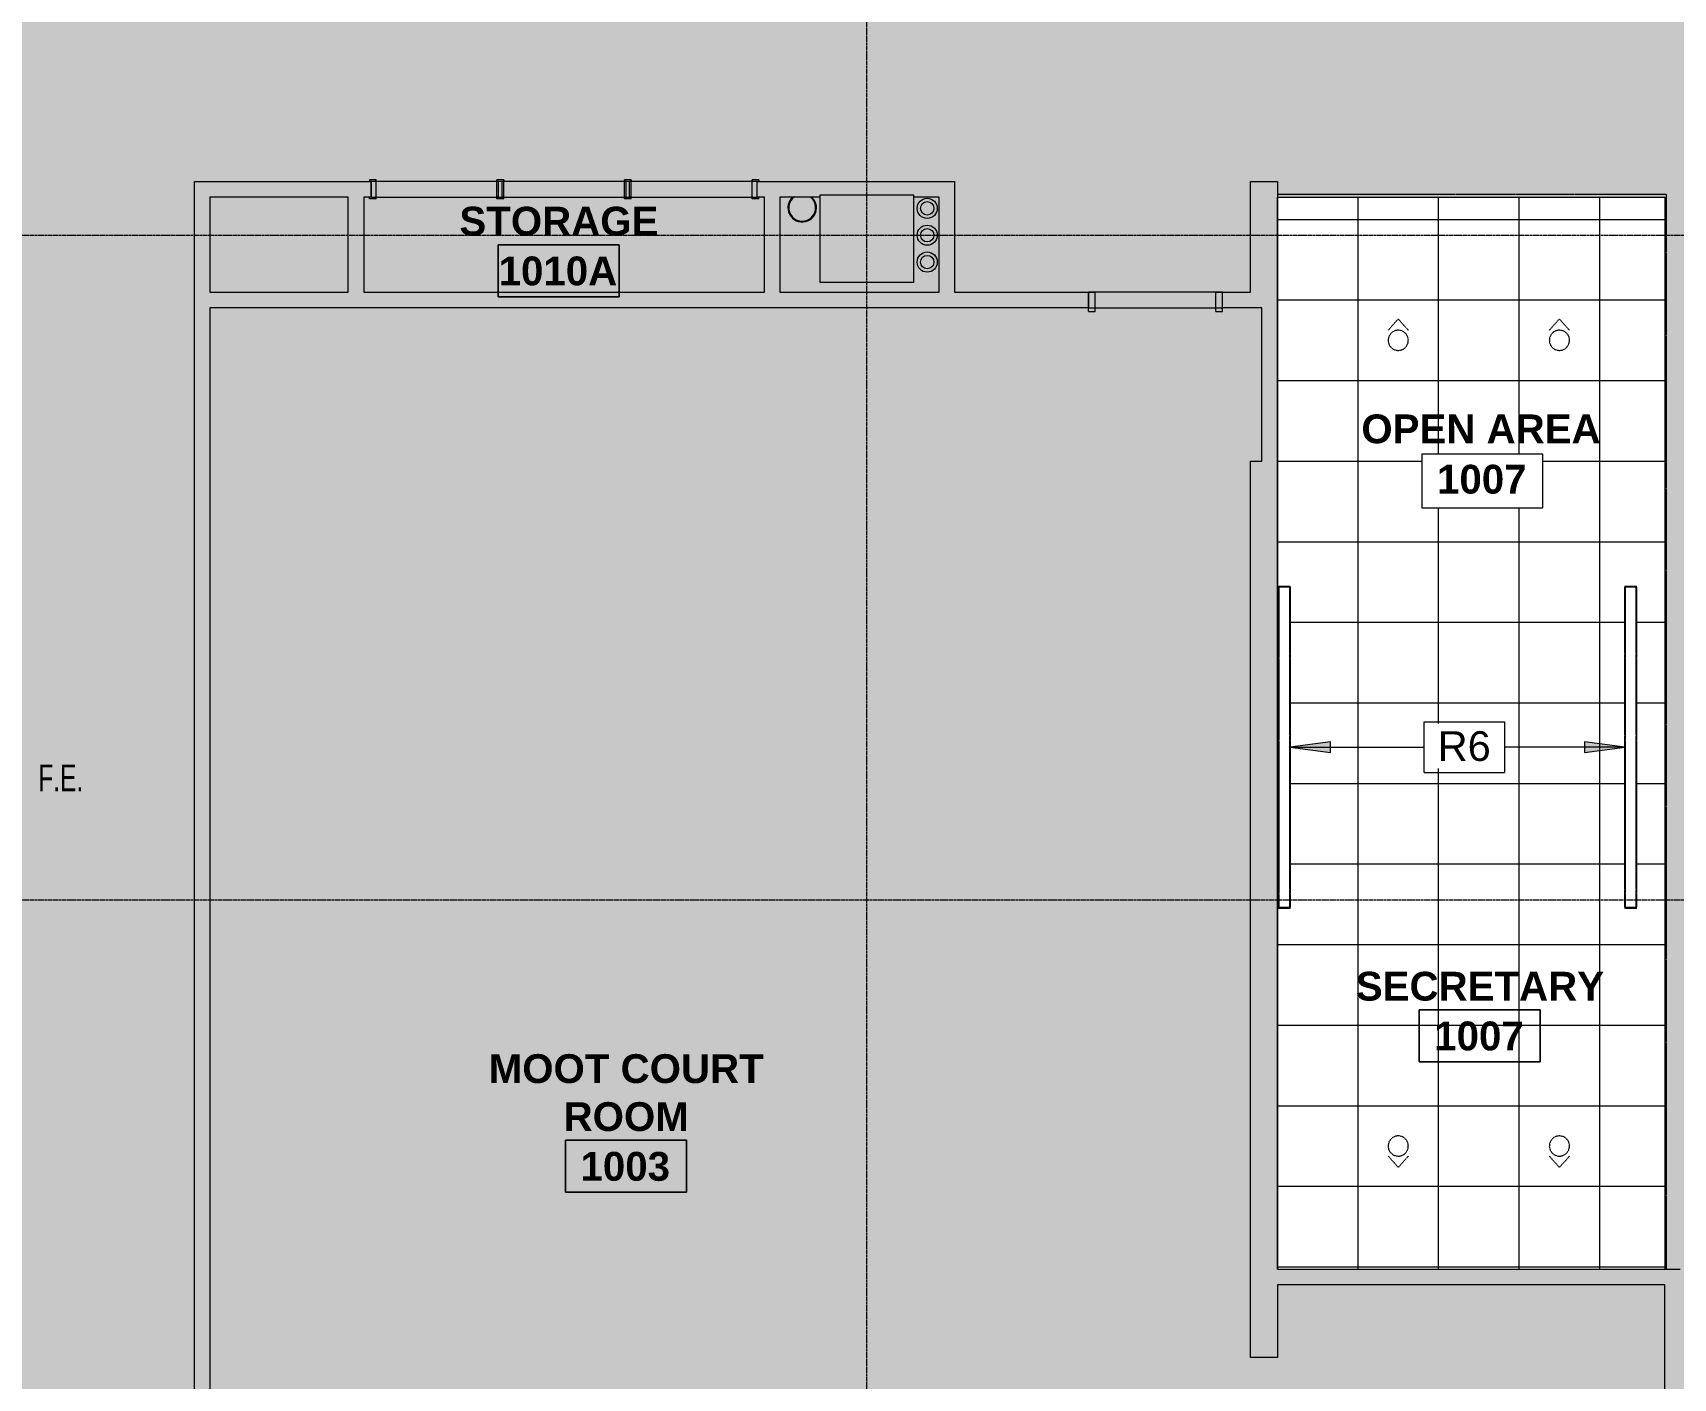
# Model space of a CAD drawing. Header units: inches. Extents: x -203 to 2853, y -968 to 768.
# Drawn here: x 1006.3 to 1495, y -355.8 to 44.9 of the extents above; entities that cross this region are included whole.
import ezdxf

# ---------------------------------------------------------------- set-up
doc = ezdxf.new("R2010")
doc.units = ezdxf.units.IN
doc.header["$MEASUREMENT"] = 0
doc.linetypes.add('Demolished', pattern=[0.1875, 0.125, -0.0625])
doc.linetypes.add('Grid Line 1_2_', pattern=[0.875, 0.5, -0.125, 0.125, -0.125])
for name, color, linetype, lineweight in [('A-ANNO-KEYN', 231, 'Continuous', 9), ('A-AREA-IDEN', 2, 'Continuous', 9), ('A-CLNG', 13, 'Continuous', 13), ('A-CLNG-PATT', 13, 'Continuous', 13), ('A-DETL-GENF', 92, 'Continuous', 9), ('A-DETL-THIN', 151, 'Continuous', 9), ('A-DOOR', 31, 'Continuous', 13), ('A-DOOR-FRAM', 31, 'Continuous', 20), ('A-Flor-Eqpm', 7, 'Continuous', 9), ('A-Flor-Pfix-Exst', 7, 'Continuous', 9), ('A-WALL', 113, 'Continuous', 13), ('A-WALL-PATT', 111, 'Continuous', 13), ('E-LITE-EQPM', 33, 'Continuous', 13), ('G-ANNO-TEXT', 231, 'Continuous', 9), ('Jenner and Block 11fl_BB_dwg', 8, 'Continuous', 9), ('S-GRID', 1, 'Continuous', 9)]:
    doc.layers.add(name, color=color, linetype=linetype, lineweight=lineweight)
doc.styles.add('Arial', font='arial.ttf', dxfattribs={"height": 8.851796})
doc.styles.add('Arial Narrow', font='ARIALN.TTF', dxfattribs={"width": 0.8, "height": 8})
doc.styles.add('Swis721 Lt BT_B', font='', dxfattribs={"height": 8.583975})
doc.styles.get('Swis721 Lt BT_B').set_extended_font_data('Swis721 Lt BT', bold=True)

# ---------------------------------------------------------------- blocks, each defined once
blk = doc.blocks.new('Double Flush - Int-F-WDMF-36_ x 84_-5495125-LEVEL 10 - DEMO RCP')
at = {"layer": 'A-DOOR-FRAM', "color": 8}
for p, q in [((-20, 2.8125), (-20, 2.3125)), ((-20, 2.8125), (-18, 2.8125)), ((-20, 2.3125), (-19.5, 2.3125)), ((-19.5, 2.3125), (-19.5, -2.3125)), ((-18, 2.8125), (-18, -2.8125)), ((18.000004, 2.8125), (18.000004, -2.8125)), ((18.000004, 2.8125), (20.000004, 2.8125)), ((19.500004, 2.3125), (19.500004, -2.3125)), ((19.500004, 2.3125), (20.000004, 2.3125)), ((20.000004, 2.8125), (20.000004, 2.3125)), ((-20, -2.8125), (-20, -2.3125)), ((-20, -2.3125), (-19.5, -2.3125)), ((-20, -2.8125), (-18, -2.8125)), ((18.000004, -2.8125), (20.000004, -2.8125)), ((19.500004, -2.3125), (20.000004, -2.3125)), ((20.000004, -2.8125), (20.000004, -2.3125))]:
    blk.add_line(p, q, dxfattribs=at)
blk = doc.blocks.new('Single Flush - OTJ_SOLIDFLUSH_ALUM-5493998-LEVEL 10 - DEMO RCP')
at = {"layer": 'A-DOOR-FRAM', "color": 8}
for p, q in [((-20, -3.4375), (-20, 2.3125)), ((-20, 2.3125), (-18, 2.3125)), ((-18, -3.4375), (-18, 2.3125)), ((18.000004, -3.4375), (18.000004, 2.3125)), ((18.000004, 2.3125), (20.000004, 2.3125)), ((20.000004, -3.4375), (20.000004, 2.3125)), ((-20, -3.4375), (-18, -3.4375)), ((18.000004, -3.4375), (20.000004, -3.4375))]:
    blk.add_line(p, q, dxfattribs=at)
blk = doc.blocks.new('L-Recessed Circular - Wall Washer - 6_-5346382-LEVEL 10 - DEMO RCP')
at = {"layer": 'E-LITE-EQPM', "color": 7, "linetype": 'Demolished', "lineweight": 9}
for p in [(-3, -3), (3, -3)]:
    blk.add_line(p, (0, -6.38), dxfattribs=at)
for start, end in [(360, 180), (180, 360)]:
    blk.add_arc((0, 0), 3, start, end, dxfattribs=at)
blk = doc.blocks.new('a-light Accolade D3- Surface Mount - 8_-5343503-LEVEL 10 - DEMO RCP')
at = {"layer": 'E-LITE-EQPM', "color": 7, "linetype": 'Demolished', "lineweight": 9}
for p, q in [((-48.01, 1.68), (-47.63, 1.68)), ((-48.01, 1.68), (-48.01, -1.82)), ((47.63, 1.68), (-47.63, 1.68)), ((-47.63, 1.68), (-47.63, 1.57)), ((-47.63, -1.82), (-47.63, 1.68)), ((-47.63, 1.57), (47.63, 1.57)), ((47.63, 1.57), (47.63, 1.68)), ((47.63, 1.68), (48.01, 1.68)), ((47.63, 1.68), (47.63, -1.82)), ((48.01, -1.82), (48.01, 1.68)), ((-47.63, -1.82), (-48.01, -1.82)), ((47.63, -1.71), (-47.63, -1.71)), ((-47.63, -1.71), (-47.63, -1.82)), ((-47.63, -1.82), (47.63, -1.82)), ((47.63, -1.82), (47.63, -1.71)), ((48.01, -1.82), (47.63, -1.82))]:
    blk.add_line(p, q, dxfattribs=at)
blk = doc.blocks.new('Jenner and Block 11fl_BB_dwg-4752473-LEVEL 10 - DEMO RCP')
at = {"layer": 'A-Flor-Pfix-Exst'}
for centre, radius in [((1272.73, -7.34), 3), ((1272.73, -7.34), 2), ((1272.73, -15.34), 3), ((1272.73, -15.34), 2), ((1272.73, -23.34), 3), ((1272.73, -23.34), 2)]:
    blk.add_circle(centre, radius, dxfattribs=at)
for radius, start, end in [(4.25, 130.3272, 360), (4, 125.7698, 360), (4, 0, 54.463), (4.25, 0, 49.6728)]:
    blk.add_arc((1235.48, -7.16), radius, start, end, dxfattribs=at)
at = {"layer": 'A-Flor-Eqpm', "insert": (1007.88, -173.01), "char_height": 8, "width": 15.9138, "attachment_point": 1, "line_spacing_factor": 0.968573, "style": 'Arial Narrow'}
blk.add_mtext('F.E.', dxfattribs=at)
blk = doc.blocks.new('Room Tag - Room Name and Number-3379422-LEVEL 10 - DEMO RCP')
at = {"layer": 'A-AREA-IDEN'}
for p, q in [((-0.1881, -0.1636), (-0.1881, -0.0018)), ((-0.1881, -0.0018), (0.1869, -0.0018)), ((0.1869, -0.0018), (-0.1881, -0.0018)), ((-0.1881, -0.0018), (-0.1881, -0.1636)), ((0.1869, -0.0018), (0.1869, -0.1636)), ((0.1869, -0.1636), (0.1869, -0.0018)), ((0.1869, -0.1636), (-0.1881, -0.1636)), ((-0.1881, -0.1636), (0.1869, -0.1636))]:
    blk.add_line(p, q, dxfattribs=at)
blk = doc.blocks.new('Keynote Tag - Keynote Number - Boxed-135510-LEVEL 10 - DEMO RCP')
at = {"layer": 'A-ANNO-KEYN'}
for p, q in [((-0.125, -0.0792), (-0.125, 0.0781)), ((-0.125, 0.0781), (0.125, 0.0781)), ((0.125, 0.0781), (0.125, -0.0792)), ((-0.125, -0.0792), (0.125, -0.0792))]:
    blk.add_line(p, q, dxfattribs=at)

msp = doc.modelspace()

# ---------------------------------------------------------------- hatches: boundary and pattern name
at = {"layer": 'A-ANNO-KEYN'}
for points in [[(1380.87, -167.86), (1392.87, -169.44), (1392.87, -166.28)], [(1480.56, -167.86), (1468.56, -166.28), (1468.56, -169.44)]]:
    msp.add_hatch(color=256, dxfattribs=at).paths.add_polyline_path(points, flags=0)
at = {"layer": 'A-CLNG-PATT', "linetype": 'Demolished'}
h = msp.add_hatch(dxfattribs=at)
h.set_pattern_fill('FP_4', color=135, style=0, pattern_type=2)
h.set_pattern_definition([(90, (1425.046, -82.654), (24, -1e-15), []), (0, (1425.046, -82.654), (0, -24), [])])
h.paths.add_polyline_path([(1410.45, -323.34), (1492.42, -323.34), (1492.42, -3.97), (1377.05, -3.97), (1377.05, -323.34), (1378.75, -323.34)], flags=0)
h.paths.add_polyline_path([(1461.05, -289.65), (1460.27, -289.55), (1459.55, -289.25), (1458.92, -288.78), (1458.43, -288.11), (1458.15, -287.43), (1458.05, -286.65), (1458.15, -285.88), (1458.45, -285.15), (1458.92, -284.53), (1459.55, -284.06), (1460.27, -283.76), (1461.05, -283.65), (1461.82, -283.76), (1462.55, -284.06), (1463.17, -284.53), (1463.64, -285.15), (1463.94, -285.88), (1464.05, -286.65), (1463.94, -287.43), (1463.64, -288.15), (1463.17, -288.78), (1462.55, -289.25), (1461.82, -289.55)], flags=0)
h.paths.add_polyline_path([(1413.05, -289.65), (1412.27, -289.55), (1411.55, -289.25), (1410.92, -288.78), (1410.45, -288.15), (1410.15, -287.43), (1410.05, -286.65), (1410.15, -285.88), (1410.45, -285.15), (1410.92, -284.53), (1411.55, -284.06), (1412.27, -283.76), (1413.05, -283.65), (1413.82, -283.76), (1414.55, -284.06), (1415.17, -284.53), (1415.64, -285.15), (1415.94, -285.88), (1416.05, -286.65), (1415.94, -287.43), (1415.64, -288.15), (1415.17, -288.78), (1414.55, -289.25), (1413.82, -289.55)], flags=0)
h.paths.add_polyline_path([(1484.06, -215.86), (1480.56, -215.86), (1480.56, -119.85), (1484.06, -119.85), (1484.06, -215.49)], flags=0)
h.paths.add_polyline_path([(1377.48, -215.86), (1377.37, -215.86), (1377.37, -119.85), (1380.87, -119.85), (1380.87, -215.86), (1380.75, -215.86)], flags=0)
h.paths.add_polyline_path([(1420.07, -96.57), (1420.08, -80.57), (1456.07, -80.57), (1456.07, -96.57), (1423.15, -96.57)], flags=0)
h.paths.add_polyline_path([(1413.05, -49.65), (1412.27, -49.55), (1411.55, -49.25), (1410.92, -48.78), (1410.45, -48.15), (1410.15, -47.43), (1410.05, -46.65), (1410.15, -45.88), (1410.45, -45.15), (1410.92, -44.53), (1411.55, -44.06), (1412.27, -43.76), (1413.05, -43.65), (1413.82, -43.76), (1414.55, -44.06), (1415.17, -44.53), (1415.64, -45.15), (1415.94, -45.88), (1416.05, -46.65), (1415.94, -47.43), (1415.64, -48.15), (1415.17, -48.78), (1414.55, -49.25), (1413.82, -49.55)], flags=0)
at = {"layer": 'A-DETL-GENF'}
h = msp.add_hatch(color=9, dxfattribs=at)
h.paths.add_polyline_path([(660.98, -433.44), (660.98, -433.94), (656.69, -433.94), (656.69, -433.44)], flags=0)
h.paths.add_polyline_path([(131.76, -847.99), (290.55, -780.58), (225.58, -627.57), (209.01, -634.6), (202.64, -619.58), (206.9, -617.78), (211.46, -628.54), (296.14, -592.58), (297.95, -596.84), (229.84, -625.76), (294.8, -778.77), (401.29, -733.56), (336.32, -580.55), (334.77, -581.21), (332.96, -576.95), (428.69, -536.31), (430.5, -540.56), (340.58, -578.74), (405.55, -731.76), (515.31, -685.15), (511.69, -685.15), (511.69, -619.4), (491.89, -619.4), (491.89, -612.4), (492.01, -612.4), (492.01, -532.94), (471.73, -532.94), (471.73, -523.06), (467.32, -524.93), (465.51, -520.68), (471.73, -518.03), (471.73, -508.94), (495.73, -508.94), (495.73, -510.53), (499.51, -510.53), (499.51, -516.53), (499.01, -516.53), (499.01, -612.4), (658.19, -612.4), (718.26, -586.9), (718.26, -516.53), (539.51, -516.53), (539.51, -510.53), (555.67, -510.53), (555.67, -394.75), (560.67, -394.75), (560.67, -437.31), (560.17, -437.31), (560.17, -441.94), (560.67, -441.94), (560.67, -498.09), (619.48, -498.09), (619.48, -477.94), (626.48, -477.94), (626.48, -500.46), (758.11, -500.46), (758.11, -433.94), (754.23, -433.94), (754.23, -433.44), (758.11, -433.44), (758.11, -376.94), (697.48, -376.94), (697.48, -433.44), (721.73, -433.44), (721.73, -433.94), (693.48, -433.94), (693.48, -433.44), (696.98, -433.43), (696.98, -376.94), (661.48, -376.94), (661.48, -433.44), (660.98, -433.44), (660.98, -376.94), (625.46, -376.94), (625.46, -433.44), (624.19, -433.44), (624.19, -433.94), (625.46, -433.94), (625.46, -441.94), (600.17, -441.94), (600.17, -437.31), (620.83, -437.31), (620.83, -304.37), (601.17, -304.37), (601.17, -299.75), (634.61, -299.75), (634.61, -356.95), (665.48, -356.95), (665.48, -344.95), (665.98, -344.95), (665.98, -356.95), (696.98, -356.95), (696.98, -299.95), (699.23, -299.95), (699.23, -300.45), (697.48, -300.45), (697.48, -356.95), (733.48, -356.95), (733.48, -300.45), (731.73, -300.45), (731.73, -299.95), (757.71, -299.95), (757.71, -300.45), (733.98, -300.45), (733.98, -356.95), (794.21, -356.95), (794.21, -300.45), (790.21, -300.45), (790.21, -299.95), (794.21, -299.95), (794.21, -230.99), (634.98, -230.99), (634.98, -254.99), (560.67, -254.98), (560.67, -299.75), (561.17, -299.75), (561.17, -304.37), (560.67, -304.37), (560.67, -346.75), (555.67, -346.75), (555.67, -249.98), (575.84, -249.98), (575.84, -200.84), (587.09, -200.84), (587.09, -243.74), (630.36, -243.74), (630.36, -224.99), (674.86, -224.99), (674.86, -160.84), (555.74, -160.84), (555.74, 0.66), (596.73, 0.66), (596.73, -16.34), (638.73, -16.34), (638.73, 0.66), (700.73, 0.66), (700.73, -16.34), (742.73, -16.34), (742.73, 0.66), (804.73, 0.66), (804.73, -16.34), (846.73, -16.34), (846.73, 0.66), (908.73, 0.66), (908.73, -16.34), (950.73, -16.34), (950.73, 0.66), (993.73, 0.66), (993.73, -121.74), (988.73, -121.74), (988.73, -121.34), (980.11, -121.34), (980.11, -122.59), (769.74, -122.59), (769.74, -217.72), (962.61, -217.72), (962.61, -199.94), (988.73, -199.94), (988.73, -161.74), (993.73, -161.74), (993.73, -227.33), (967.61, -227.33), (967.61, -227.44), (962.61, -227.44), (962.61, -224.72), (800.21, -224.72), (800.21, -303.86), (962.61, -303.86), (962.61, -267.44), (967.61, -267.44), (967.61, -426.91), (1012.73, -426.91), (1012.73, -431.54), (967.61, -431.54), (967.61, -457.44), (946.48, -457.44), (946.48, -308.86), (800.21, -308.86), (800.21, -362.95), (764.11, -362.95), (764.11, -516.53), (744.73, -516.53), (744.73, -520.1), (942.73, -520.1), (942.73, -524.65), (1492.42, -524.65), (1492.42, -327.97), (1377.05, -327.97), (1377.05, -349.65), (1369.05, -349.65), (1369.05, -82.65), (1372.42, -82.65), (1372.42, -36.97), (1360.73, -36.97), (1360.73, -32.34), (1369.05, -32.34), (1369.05, 0.66), (1377.05, 0.66), (1377.05, -3.97), (1492.42, -3.97), (1492.42, -323.34), (1497.05, -323.34), (1497.05, -372.91), (1498.73, -372.91), (1498.73, -377.54), (1497.05, -377.54), (1497.05, -524.65), (1723.7, -524.65), (1723.7, -257.17), (1557.05, -257.17), (1557.05, -261.86), (1552.42, -261.86), (1552.42, -247.86), (1557.05, -247.86), (1557.05, -252.54), (1723.7, -252.54), (1723.7, -137.33), (1557.05, -137.33), (1557.05, -207.86), (1552.42, -207.86), (1552.42, -70.86), (1557.05, -70.86), (1557.05, -132.71), (1723.7, -132.71), (1723.7, -17.58), (1582.73, -17.58), (1582.73, -29.34), (1557.05, -29.34), (1557.05, -30.86), (1552.42, -30.86), (1552.42, 61.14), (1557.05, 61.14), (1557.05, -1.34), (1582.73, -1.34), (1582.73, -12.96), (1723.7, -12.96), (1723.7, 102.67), (1557.05, 102.67), (1557.05, 101.14), (1552.42, 101.14), (1552.42, 109.14), (1557.05, 109.14), (1557.05, 107.29), (1723.7, 107.29), (1723.7, 222.67), (1557.05, 222.67), (1557.05, 149.14), (1552.42, 149.14), (1552.42, 228.98), (1557.05, 228.98), (1557.05, 227.29), (1723.7, 227.29), (1723.7, 284.95), (1723.3, 284.95), (1723.3, 338.96), (1557.05, 338.96), (1557.05, 268.98), (1552.42, 268.98), (1552.42, 343.59), (1723.3, 343.59), (1723.3, 351.59), (1732.42, 351.59), (1732.42, 355.59), (1737.05, 355.59), (1737.05, 351.59), (1910.23, 351.59), (1910.23, 580.43), (1737.05, 580.43), (1737.05, 395.59), (1732.42, 395.59), (1732.42, 418.96), (1666.05, 418.96), (1666.05, 402.34), (1598.73, 402.34), (1598.73, 406.96), (1661.42, 406.96), (1661.42, 423.59), (1732.42, 423.59), (1732.42, 580.43), (1377.05, 580.43), (1377.05, 406.96), (1378.73, 406.96), (1378.73, 402.34), (1298.73, 402.34), (1298.73, 406.96), (1372.42, 406.96), (1372.42, 580.43), (1077.05, 580.43), (1077.05, 406.96), (1210.73, 406.96), (1210.73, 402.34), (1077.05, 402.34), (1077.05, 82.27), (1072.42, 82.27), (1072.42, 103.96), (1071.73, 103.96), (1071.73, 108.59), (1072.42, 108.59), (1072.42, 580.43), (777.05, 580.43), (777.05, 558.51), (772.42, 558.51), (772.42, 580.43), (417.05, 580.43), (417.05, 406.96), (418.71, 406.96), (418.71, 402.34), (410.71, 402.34), (410.71, 406.96), (412.42, 406.96), (412.42, 580.43), (237.05, 580.43), (237.05, 577.15), (246.73, 577.15), (246.73, 553.15), (237.05, 553.15), (237.05, 406.96), (238.73, 406.96), (238.73, 402.34), (230.73, 402.34), (230.73, 406.96), (232.42, 406.96), (232.42, 553.15), (222.73, 553.15), (222.73, 577.15), (232.42, 577.15), (232.42, 580.43), (-120.35, 580.43), (-120.35, 406.96), (52.42, 406.96), (52.42, 423.59), (59.67, 423.59), (59.67, 418.96), (57.05, 418.96), (57.05, 328.65), (52.42, 328.65), (52.42, 402.34), (-120.35, 402.34), (-120.35, 286.96), (52.42, 286.96), (52.42, 288.65), (57.05, 288.65), (57.05, 280.65), (52.42, 280.65), (52.42, 282.34), (-120.35, 282.34), (-120.35, 166.96), (52.42, 166.96), (52.42, 240.65), (57.05, 240.65), (57.05, 160.65), (52.42, 160.65), (52.42, 162.34), (-120.35, 162.34), (-120.35, 0.55), (-80.76, 0.55), (-80.76, -13.04), (52.42, -13.04), (52.42, 120.65), (57.05, 120.65), (57.05, -19.35), (52.42, -19.35), (52.42, -17.66), (-80.76, -17.66), (-80.76, -30.95), (-120.35, -30.95), (-120.35, -193.04), (52.42, -193.04), (52.42, -59.35), (57.05, -59.35), (57.05, -218.77), (71.25, -252.22), (66.99, -254.03), (52.42, -219.71), (52.42, -197.66), (-120.35, -197.66), (-120.35, -254.17), (-75.11, -360.73), (83.67, -293.32), (82.62, -290.84), (86.88, -289.04), (141.98, -418.82), (137.73, -420.63), (85.48, -297.58), (-73.3, -364.99), (-4.77, -526.42), (-2.44, -525.43), (-6.07, -516.89), (16.02, -507.51), (19.65, -516.05), (154.02, -459), (153.36, -457.45), (157.61, -455.64), (160.74, -463.01), (156.48, -464.81), (155.82, -463.26), (21.46, -520.31), (25.4, -529.6), (3.31, -538.98), (-0.64, -529.69), (-2.96, -530.67), (42.33, -637.33), (201.11, -569.92), (172.12, -501.63), (176.37, -499.83), (207.17, -572.37), (190.6, -579.41), (191.26, -580.96), (187.01, -582.77), (186.35, -581.21), (44.13, -641.59), (122.76, -826.78)], flags=0)
h.paths.add_polyline_path([(225.76, -805.76), (216.38, -783.67), (238.47, -774.29), (247.85, -796.38), (237.61, -800.73)], flags=0)
h.paths.add_polyline_path([(446.67, -711.97), (437.29, -689.88), (459.38, -680.5), (468.76, -702.59), (455.33, -708.29)], flags=0)
h.paths.add_polyline_path([(516.31, -684.73), (892.28, -525.1), (744.73, -525.1), (744.73, -532.94), (725.26, -532.94), (725.26, -561.42), (744.73, -561.42), (744.73, -585.42), (725.26, -585.42), (725.26, -591.53), (659.62, -619.4), (590.81, -619.4), (590.81, -647.06), (516.73, -647.06), (516.73, -643.56), (587.31, -643.56), (587.31, -619.4), (516.31, -619.4), (516.31, -647.06)], flags=0)
h.paths.add_polyline_path([(263.4, -548.5), (261.59, -544.24), (291.35, -531.61), (277.14, -498.12), (247.38, -510.76), (245.57, -506.5), (352.39, -461.15), (223.35, -157.22), (122.76, -207.49), (115.71, -190.88), (115.71, -31.65), (108.25, -31.65), (108.25, 0.75), (112.87, 0.75), (112.87, -27.03), (206.42, -27.03), (206.42, 0.59), (264.73, 0.59), (264.73, -4.04), (263.05, -4.04), (263.05, -31.65), (237.61, -31.65), (237.61, -149.24), (370.42, -149.24), (370.42, -4.04), (304.73, -4.04), (304.73, 0.59), (498.05, 0.59), (498.05, -98.13), (493.42, -98.13), (493.42, -4.04), (375.05, -4.04), (375.05, -149.24), (493.42, -149.24), (493.42, -138.13), (498.05, -138.13), (498.05, -157.13), (493.42, -157.13), (493.42, -153.87), (432.05, -153.87), (432.05, -196.81), (493.42, -196.81), (493.42, -196.13), (498.05, -196.13), (498.05, -296.13), (493.42, -296.13), (493.42, -229.44), (466.42, -229.44), (466.42, -201.44), (306.4, -201.44), (306.4, -153.87), (237.61, -153.87), (237.61, -178.97), (305.05, -337.81), (493.42, -337.81), (493.42, -336.13), (498.05, -336.13), (498.05, -448.88), (416.5, -483.5), (414.7, -479.24), (493.42, -445.81), (493.42, -342.44), (307.01, -342.44), (372.67, -497.08), (377.88, -494.87), (379.69, -499.13), (370.22, -503.15), (358.5, -475.53), (285.69, -506.44), (297.42, -534.06), (275.03, -543.56)], flags=0)
h.paths.add_polyline_path([(259.11, -532.49), (249.74, -510.4), (271.83, -501.02), (281.21, -523.11), (261.59, -531.44)], flags=0)
h.paths.add_polyline_path([(1566.73, -523.31), (1542.73, -523.31), (1542.73, -499.31), (1566.73, -499.31)], flags=0)
h.paths.add_polyline_path([(1243.36, -523.31), (1242.73, -523.31), (1242.73, -499.31), (1266.73, -499.31), (1266.73, -523.31), (1266.09, -523.31)], flags=0)
h.paths.add_polyline_path([(967.94, -523.31), (943.94, -523.31), (943.94, -499.31), (967.94, -499.31)], flags=0)
h.paths.add_polyline_path([(758.11, -510.53), (758.11, -505.09), (560.67, -505.09), (560.67, -510.53), (720.73, -510.53), (720.73, -508.94), (744.73, -508.94), (744.73, -510.53), (751.63, -510.53)], flags=0)
h.paths.add_polyline_path([(283.88, -502.19), (356.69, -471.28), (354.2, -465.41), (281.39, -496.32), (282.16, -498.12)], flags=0)
h.paths.add_polyline_path([(960.43, -452.44), (962.61, -452.44), (962.61, -308.86), (951.48, -308.86), (951.48, -452.44)], flags=0)
h.paths.add_polyline_path([(1059.05, -445.65), (1054.42, -445.65), (1054.42, -431.54), (1052.73, -431.54), (1052.73, -426.91), (1054.42, -426.91), (1054.42, 0.66), (1107.05, 0.66), (1107.05, -3.97), (1104.86, -3.97), (1104.86, -32.34), (1224.24, -32.34), (1224.24, -3.97), (1222.05, -3.97), (1222.05, 0.66), (1280.86, 0.66), (1280.86, -32.34), (1320.73, -32.34), (1320.73, -36.97), (1059.05, -36.97), (1059.05, -431.54)], flags=0)
h.paths.add_polyline_path([(1566.73, -377.54), (1538.73, -377.54), (1538.73, -372.91), (1552.42, -372.91), (1552.42, -301.86), (1557.05, -301.86), (1557.05, -372.91), (1723.3, -372.91), (1723.3, -377.54), (1658.35, -377.54)], flags=0)
h.paths.add_polyline_path([(660.98, -370.94), (758.11, -370.94), (758.11, -362.95), (625.46, -362.95), (625.46, -370.94), (626.09, -370.94)], flags=0)
h.paths.add_polyline_path([(631.11, -356.95), (631.11, -304.37), (625.46, -304.37), (625.46, -356.95)], flags=0)
h.paths.add_polyline_path([(739.49, -224.99), (766.24, -224.99), (766.24, -205.94), (679.48, -205.94), (679.48, -224.99), (682.19, -224.99)], flags=0)
h.paths.add_polyline_path([(769.74, -224.99), (794.21, -224.99), (794.21, -224.72), (769.74, -224.72)], flags=0)
h.paths.add_polyline_path([(471.73, -224.81), (471.73, -201.44), (471.05, -201.44), (471.05, -224.81)], flags=0)
h.paths.add_polyline_path([(968.13, -222.33), (968.13, -204.94), (967.61, -204.94), (967.61, -222.33)], flags=0)
h.paths.add_polyline_path([(679.48, -201.31), (766.24, -201.31), (766.24, -119.34), (679.48, -119.34), (679.48, -160.84)], flags=0)
h.paths.add_polyline_path([(319.39, -196.81), (427.42, -196.81), (427.42, -153.87), (311.03, -153.87), (311.03, -196.81)], flags=0)
h.paths.add_polyline_path([(232.98, -168.07), (232.98, -157.44), (229.16, -159.07), (230.44, -162.08)], flags=0)
h.paths.add_polyline_path([(668.23, -146.84), (668.23, -111.34), (771.73, -111.34), (771.73, -24.34), (569.74, -24.34), (569.74, -146.84), (584.67, -146.84)], flags=0)
h.paths.add_polyline_path([(776.36, -111.34), (979.73, -111.34), (979.73, -24.34), (776.36, -24.34), (776.36, -92.83)], flags=0)
h.paths.add_polyline_path([(1228.86, -32.34), (1276.24, -32.34), (1276.24, -3.97), (1268.73, -3.97), (1268.73, -29.34), (1240.73, -29.34), (1240.73, -3.97), (1228.86, -3.97), (1228.86, -29.34)], flags=0)
h.paths.add_polyline_path([(1100.24, -32.34), (1100.24, -3.97), (1059.05, -3.97), (1059.05, -32.34), (1087.42, -32.34)], flags=0)
h.paths.add_polyline_path([(-93.75, -27.45), (-84.26, -27.45), (-84.26, -27.34), (-117.75, -27.34), (-117.75, -17.66), (-120.35, -17.66), (-120.35, -27.45), (-117.75, -27.45)], flags=0)
h.paths.add_polyline_path([(248.73, -27.03), (258.42, -27.03), (258.42, -4.04), (248.73, -4.04), (248.73, -19.18)], flags=0)
h.paths.add_polyline_path([(211.05, -27.03), (220.73, -27.03), (220.73, -4.04), (211.05, -4.04)], flags=0)
h.paths.add_polyline_path([(-117.75, -13.04), (-117.75, -2.95), (-120.35, -2.95), (-120.35, -13.04)], flags=0)
h.paths.add_polyline_path([(807.05, 78.27), (802.42, 78.27), (802.42, 94.02), (777.05, 94.02), (777.05, 82.27), (772.42, 82.27), (772.39, 107.15), (726.05, 107.15), (726.05, 111.77), (725.8, 111.77), (725.8, 294.15), (726.05, 294.15), (726.05, 307.59), (772.42, 307.59), (772.42, 518.51), (777.05, 518.51), (777.05, 94.52), (802.42, 94.52), (802.42, 108.59), (807.05, 108.59), (807.05, 84.59), (994.42, 84.59), (994.42, 108.59), (999.73, 108.59), (999.73, 103.96), (999.05, 103.96), (999.05, 79.96), (807.05, 79.96)], flags=0)
h.paths.add_polyline_path([(1163.05, 79.96), (1134.73, 79.96), (1134.73, 84.59), (1158.42, 84.59), (1158.42, 191.96), (1132.42, 191.96), (1132.42, 343.59), (1137.05, 343.59), (1137.05, 222.59), (1377.05, 222.59), (1377.05, 339.84), (1496.61, 339.84), (1496.61, 186.59), (1497.05, 186.59), (1497.05, 180.27), (1492.42, 180.27), (1492.42, 181.96), (1377.05, 181.96), (1377.05, 84.59), (1492.42, 84.59), (1492.42, 140.27), (1497.05, 140.27), (1497.05, 79.96), (1262.24, 79.96), (1262.24, 109.59), (1266.86, 109.59), (1266.86, 84.59), (1363.42, 84.59), (1363.42, 182.84), (1338.73, 182.84), (1338.73, 186.59), (1372.42, 186.59), (1372.42, 217.96), (1266.73, 217.96), (1266.73, 193.59), (1262.11, 193.59), (1262.11, 217.96), (1163.05, 217.96), (1163.05, 109.59), (1186.8, 109.59), (1186.8, 104.96), (1185.36, 104.96), (1185.36, 84.59), (1226.24, 84.59), (1226.24, 104.96), (1225.8, 104.96), (1225.8, 109.59), (1230.86, 109.59), (1230.86, 79.96), (1180.74, 79.96)], flags=0)
h.paths.add_polyline_path([(237.61, 79.96), (108.25, 79.96), (108.25, 140.27), (112.87, 140.27), (112.87, 84.59), (232.42, 84.59), (232.42, 181.96), (112.87, 181.96), (112.87, 180.27), (108.25, 180.27), (108.25, 186.59), (232.42, 186.59), (232.42, 338.96), (108.25, 338.96), (108.25, 343.59), (583.05, 343.59), (583.05, 233.77), (578.42, 233.77), (578.42, 235.96), (561.05, 235.96), (561.05, 84.59), (578.42, 84.59), (578.42, 86.77), (583.05, 86.77), (583.05, 79.96), (430.42, 79.96), (430.42, 109.59), (435.05, 109.59), (435.05, 84.59), (556.42, 84.59), (556.42, 235.96), (399.05, 235.96), (399.05, 144.59), (432.73, 144.59), (432.73, 139.96), (360.73, 139.96), (360.73, 144.59), (384.73, 144.59), (384.73, 235.96), (237.05, 235.96), (237.05, 84.59), (358.42, 84.59), (358.42, 109.59), (363.05, 109.59), (363.05, 79.96), (275.03, 79.96)], flags=0)
h.paths.add_polyline_path([(1164.45, 84.59), (1180.74, 84.59), (1180.74, 104.96), (1163.05, 104.96), (1163.05, 84.59)], flags=0)
h.paths.add_polyline_path([(1372.42, 84.59), (1372.42, 182.84), (1368.05, 182.84), (1368.05, 84.59)], flags=0)
h.paths.add_polyline_path([(662.54, 107.15), (648.73, 107.15), (648.73, 294.15), (665.3, 294.15), (665.3, 289.52), (667.05, 289.52), (667.05, 107.15), (665.3, 107.15)], flags=0)
h.paths.add_polyline_path([(730.67, 111.77), (769.11, 111.77), (769.11, 289.52), (730.67, 289.52), (730.67, 165.44)], flags=0)
h.paths.add_polyline_path([(653.36, 111.77), (661.8, 111.77), (661.8, 135.77), (662.42, 135.77), (662.42, 289.52), (653.36, 289.52), (653.36, 174.21)], flags=0)
h.paths.add_polyline_path([(389.36, 144.59), (394.42, 144.59), (394.42, 235.96), (389.36, 235.96), (389.36, 145.48)], flags=0)
h.paths.add_polyline_path([(1158.42, 196.59), (1158.42, 217.96), (1137.05, 217.96), (1137.05, 196.59), (1158.16, 196.59)], flags=0)
h.paths.add_polyline_path([(730.67, 294.15), (772.42, 294.15), (772.42, 302.96), (730.67, 302.96), (730.67, 299.43)], flags=0)
h.paths.add_polyline_path([(1513.6, 402.34), (1418.73, 402.34), (1418.73, 406.96), (1552.42, 406.96), (1552.42, 548.65), (1557.05, 548.65), (1557.05, 406.96), (1558.73, 406.96), (1558.73, 402.34), (1515.55, 402.34)], flags=0)
h.paths.add_polyline_path([(1258.73, 402.34), (1250.73, 402.34), (1250.73, 406.96), (1252.42, 406.96), (1252.42, 548.65), (1257.05, 548.65), (1257.05, 406.96), (1258.73, 406.96)], flags=0)
h.paths.add_polyline_path([(623.67, 402.34), (458.71, 402.34), (458.71, 406.96), (607.42, 406.96), (607.42, 548.65), (612.05, 548.65), (612.05, 406.96), (623.67, 406.96)], flags=0)
h.paths.add_polyline_path([(278.98, 402.34), (278.73, 402.34), (278.73, 406.96), (370.71, 406.96), (370.71, 402.34), (279.76, 402.34)], flags=0)
h.paths.add_polyline_path([(128.29, 402.34), (101.36, 402.34), (101.36, 418.96), (99.67, 418.96), (99.67, 423.59), (101.36, 423.59), (101.36, 548.65), (105.98, 548.65), (105.98, 406.96), (190.73, 406.96), (190.73, 402.34), (131.09, 402.34)], flags=0)
h.paths.add_polyline_path([(1542.73, 514.85), (1542.73, 577.15), (1566.73, 577.15), (1566.73, 553.15), (1542.73, 553.15)], flags=0)
h.paths.add_polyline_path([(1266.73, 553.15), (1242.73, 553.15), (1242.73, 577.15), (1266.73, 577.15)], flags=0)
h.paths.add_polyline_path([(957.05, 553.15), (942.73, 553.15), (942.73, 577.15), (966.73, 577.15), (966.73, 553.15)], flags=0)
h.paths.add_polyline_path([(607.42, 553.15), (596.73, 553.15), (596.73, 577.15), (620.73, 577.15), (620.73, 553.15), (612.05, 553.15)], flags=0)
h.paths.add_polyline_path([(-34.62, 553.15), (-39.27, 553.15), (-39.27, 577.15), (-15.27, 577.15), (-15.27, 553.15)], flags=0)
h = msp.add_hatch(color=7, dxfattribs=at)
h.paths.add_polyline_path([(464.83, -720.82), (893.53, -538.81), (1016.23, -538.81), (1016.23, -524.94), (892.67, -524.94), (457.06, -709.88), (459.54, -715.74), (462.19, -714.61)], flags=0)
h.paths.add_polyline_path([(3.31, -538.98), (25.4, -529.6), (16.02, -507.51), (-6.07, -516.89), (-0.14, -530.86)], flags=0)
h.paths.add_polyline_path([(1736.57, -538.81), (1737.17, -538.81), (1737.17, -496.55), (1730.17, -496.55), (1730.17, -494.3), (1723.7, -494.3), (1723.7, -524.65), (1674.68, -524.65), (1674.68, -531.81), (1676.23, -531.81), (1676.23, -538.81), (1723.7, -538.81)], flags=0)
h.paths.add_polyline_path([(492.17, -532.94), (492.17, -512), (471.73, -512), (471.73, -532.94), (492.01, -532.94)], flags=0)
h.paths.add_polyline_path([(259.11, -532.49), (281.21, -523.11), (271.83, -501.02), (249.74, -510.4), (255.13, -523.11)], flags=0)
h.paths.add_polyline_path([(473.46, -225.31), (494.81, -225.31), (494.81, -201.31), (471.73, -201.31), (471.73, -225.31)], flags=0)
h.paths.add_polyline_path([(990.75, -121.34), (993.73, -121.34), (993.73, 0.66), (950.73, 0.66), (950.73, -16.34), (908.73, -16.34), (908.73, 0.66), (846.73, 0.66), (846.73, -16.34), (804.73, -16.34), (804.73, 0.66), (742.73, 0.66), (742.73, -16.34), (700.73, -16.34), (700.73, 0.66), (638.73, 0.66), (638.73, -16.34), (596.73, -16.34), (596.73, 0.66), (569.74, 0.66), (569.74, -24.34), (979.73, -24.34), (979.73, -121.34), (988.73, -121.34)], flags=0)
h.paths.add_polyline_path([(1240.73, -29.34), (1268.73, -29.34), (1268.73, -3.4), (1240.73, -3.4), (1240.73, -3.97)], flags=0)
h.paths.add_polyline_path([(1556.36, -29.34), (1582.73, -29.34), (1582.73, -1.34), (1556.36, -1.34)], flags=0)
h.paths.add_polyline_path([(232.98, -29.34), (248.73, -29.34), (248.73, -1.34), (220.73, -1.34), (220.73, -29.34), (232.89, -29.34)], flags=0)
h.paths.add_polyline_path([(-84.26, -27.34), (-84.26, -2.95), (-117.75, -2.95), (-117.75, -27.34), (-93.75, -27.34)], flags=0)
h.paths.add_polyline_path([(1730.29, 284.95), (1737.17, 284.95), (1737.17, 337.71), (1772.13, 337.71), (1772.13, 351.59), (1723.3, 351.57), (1723.3, 284.95), (1723.7, 284.95)], flags=0)
h.paths.add_polyline_path([(1889.03, 337.71), (1924.09, 337.71), (1924.09, 580.15), (1910.23, 580.15), (1910.23, 351.59), (1889.03, 351.59), (1889.03, 339.84)], flags=0)
h.paths.add_polyline_path([(1552.42, 553.15), (1566.73, 553.15), (1566.73, 577.15), (1542.73, 577.15), (1542.73, 553.15)], flags=0)
h.paths.add_polyline_path([(1252.42, 553.15), (1266.73, 553.15), (1266.73, 577.15), (1242.73, 577.15), (1242.73, 553.15)], flags=0)
h.paths.add_polyline_path([(942.73, 553.15), (966.73, 553.15), (966.73, 577.15), (942.73, 577.15)], flags=0)
h.paths.add_polyline_path([(596.73, 553.15), (620.73, 553.15), (620.73, 577.15), (596.73, 577.15)], flags=0)
h.paths.add_polyline_path([(237.05, 553.15), (246.73, 553.15), (246.73, 577.15), (222.73, 577.15), (222.73, 553.15), (232.42, 553.15)], flags=0)
h.paths.add_polyline_path([(-15.27, 553.15), (-15.27, 577.15), (-39.27, 577.15), (-39.27, 553.15), (-34.62, 553.15)], flags=0)
at = {"layer": 'A-WALL-PATT', "lineweight": 9}
for points in [[(1059.05, -445.65), (1059.05, 0.66), (1054.42, 0.66), (1054.42, -445.65)], [(1276.24, -32.34), (1280.86, -32.34), (1280.86, 0.66), (1276.24, 0.66), (1276.24, -3.97)], [(1377.05, -32.34), (1377.05, 0.66), (1369.05, 0.66), (1369.05, -32.34)], [(1104.86, -32.34), (1104.86, -3.97), (1100.24, -3.97), (1100.24, -32.34)], [(1224.24, -32.34), (1228.86, -32.34), (1228.86, -3.97), (1224.24, -3.97), (1224.24, -32.11)], [(1377.05, -82.65), (1377.05, -36.97), (1372.42, -36.97), (1372.42, -82.65)], [(1377.05, -349.65), (1377.05, -82.65), (1369.05, -82.65), (1369.05, -349.65), (1372.42, -349.65)], [(1461.82, -327.97), (1497.05, -327.97), (1497.05, -323.34), (1377.05, -323.34), (1377.05, -327.97), (1461.05, -327.97)], [(1497.05, -532.13), (1497.05, -327.97), (1492.42, -327.97), (1492.42, -532.13)]]:
    msp.add_hatch(color=7, dxfattribs=at).paths.add_polyline_path(points, flags=0)
h = msp.add_hatch(color=7, dxfattribs=at)
h.paths.add_polyline_path([(1059.05, -3.97), (1107.05, -3.97), (1107.05, 0.66), (1059.05, 0.66)], flags=0)
h.paths.add_polyline_path([(1224.24, -3.97), (1240.73, -3.97), (1240.73, -3.4), (1268.73, -3.4), (1268.73, -3.97), (1276.24, -3.97), (1276.24, 0.66), (1222.05, 0.66), (1222.05, -3.97)], flags=0)
h = msp.add_hatch(color=7, dxfattribs=at)
h.paths.add_polyline_path([(1203.96, -36.97), (1320.73, -36.97), (1320.73, -32.34), (1059.05, -32.34), (1059.05, -36.97)], flags=0)
h.paths.add_polyline_path([(1360.73, -36.97), (1377.05, -36.97), (1377.05, -32.34), (1360.73, -32.34), (1360.73, -32.86)], flags=0)

# ---------------------------------------------------------------- linework, layer by layer
at = {"layer": 'A-ANNO-KEYN'}
for p, q in [((1392.87, -166.28), (1380.87, -167.86)), ((1380.87, -167.86), (1392.87, -169.44)), ((1380.87, -167.86), (1420.73, -167.86)), ((1392.87, -169.44), (1392.87, -166.28)), ((1480.56, -167.86), (1468.56, -166.28)), ((1468.56, -166.28), (1468.56, -169.44)), ((1468.56, -169.44), (1480.56, -167.86))]:
    msp.add_line(p, q, dxfattribs=at)
at = {"layer": 'A-CLNG', "color": 7, "linetype": 'Demolished', "lineweight": 9}
for p, q in [((1377.05, -3.09), (1492.86, -3.09)), ((1492.86, -3.09), (1492.86, -323.34))]:
    msp.add_line(p, q, dxfattribs=at)
for centre, start, end in [((1413.05, -46.65), 360, 180), ((1413.05, -46.65), 180, 360), ((1413.05, -286.65), 0, 180), ((1413.05, -286.65), 180, 0), ((1461.05, -286.65), 0, 180), ((1461.05, -286.65), 180, 0)]:
    msp.add_arc(centre, 3, start, end, dxfattribs=at)
at = {"layer": 'A-DETL-THIN'}
for p, q in [((1268.73, -3.4), (1240.73, -3.4)), ((1240.73, -3.4), (1240.73, -29.34)), ((1268.73, -29.34), (1268.73, -3.4)), ((1377.05, -3.97), (1492.42, -3.97)), ((1492.42, -3.97), (1492.42, -323.34)), ((1240.73, -29.34), (1268.73, -29.34)), ((1456.07, -80.57), (1420.07, -80.57)), ((1420.07, -80.57), (1420.07, -96.57)), ((1456.07, -96.57), (1456.07, -80.57)), ((1420.07, -96.57), (1456.07, -96.57))]:
    msp.add_line(p, q, dxfattribs=at)
at = {"layer": 'A-WALL', "color": 8, "lineweight": 20}
for p, q in [((1054.42, -426.91), (1054.42, 0.66)), ((1054.42, 0.66), (1107.05, 0.66)), ((1107.05, 0.66), (1107.05, -3.97)), ((1222.05, 0.66), (1280.86, 0.66)), ((1222.05, -3.97), (1222.05, 0.66)), ((1280.86, 0.66), (1280.86, -32.34)), ((1369.05, -32.34), (1369.05, 0.66)), ((1369.05, 0.66), (1377.05, 0.66)), ((1377.05, 0.66), (1377.05, -323.34)), ((1059.05, -3.97), (1059.05, -32.34)), ((1100.24, -3.97), (1059.05, -3.97)), ((1100.24, -32.34), (1100.24, -3.97)), ((1104.86, -3.97), (1104.86, -32.34)), ((1107.05, -3.97), (1104.86, -3.97)), ((1224.24, -3.97), (1222.05, -3.97)), ((1224.24, -32.34), (1224.24, -3.97)), ((1228.86, -3.97), (1228.86, -32.34)), ((1240.73, -3.97), (1228.86, -3.97)), ((1276.24, -3.97), (1268.73, -3.97)), ((1276.24, -32.34), (1276.24, -3.97)), ((1059.05, -32.34), (1100.24, -32.34)), ((1104.86, -32.34), (1224.24, -32.34)), ((1228.86, -32.34), (1276.24, -32.34)), ((1280.86, -32.34), (1320.73, -32.34)), ((1320.73, -32.34), (1320.73, -36.97)), ((1360.73, -32.34), (1369.05, -32.34)), ((1360.73, -36.97), (1360.73, -32.34)), ((1059.05, -36.97), (1059.05, -445.65)), ((1320.73, -36.97), (1059.05, -36.97)), ((1372.42, -36.97), (1360.73, -36.97)), ((1372.42, -82.65), (1372.42, -36.97)), ((1369.05, -349.65), (1369.05, -82.65)), ((1369.05, -82.65), (1372.42, -82.65)), ((1377.05, -323.34), (1497.05, -323.34)), ((1492.42, -327.97), (1377.05, -327.97)), ((1377.05, -327.97), (1377.05, -349.65)), ((1492.42, -532.13), (1492.42, -327.97)), ((1377.05, -349.65), (1369.05, -349.65))]:
    msp.add_line(p, q, dxfattribs=at)
at = {"layer": 'A-WALL', "color": 55, "lineweight": 9}
for p, q in [((1222.05, 0.66), (1107.05, 0.66)), ((1107.05, -3.97), (1222.05, -3.97)), ((1360.73, -32.34), (1320.73, -32.34)), ((1320.73, -36.97), (1360.73, -36.97))]:
    msp.add_line(p, q, dxfattribs=at)
at = {"layer": 'S-GRID', "linetype": 'Grid Line 1_2_'}
for p, q in [((1254.73, -968.26), (1254.73, 744.46)), ((-203.03, -15.31), (2046, -15.31)), ((-203.03, -213.31), (2046, -213.31))]:
    msp.add_line(p, q, dxfattribs=at)

# ---------------------------------------------------------------- block references
at = {"layer": 'A-ANNO-KEYN', "xscale": 95.99999999999994, "yscale": 95.99999999999994, "zscale": 95.99999999999994}
msp.add_blockref('Keynote Tag - Keynote Number - Boxed-135510-LEVEL 10 - DEMO RCP', (1432.73, -167.8), dxfattribs=at)
at = {"layer": 'A-AREA-IDEN', "xscale": 95.99999999999994, "yscale": 95.99999999999994, "zscale": 95.99999999999994}
for p in [(1162.99, -18), (1437.37, -245.88), (1183.03, -284.72)]:
    msp.add_blockref('Room Tag - Room Name and Number-3379422-LEVEL 10 - DEMO RCP', p, dxfattribs=at)
at = {"layer": 'A-DOOR', "color": 135, "rotation": 180}
for p in [(1126.55, -1.65), (1164.55, -1.65), (1202.55, -1.65)]:
    msp.add_blockref('Double Flush - Int-F-WDMF-36_ x 84_-5495125-LEVEL 10 - DEMO RCP', p, dxfattribs=at)
at = {"layer": 'A-DOOR', "color": 135}
msp.add_blockref('Single Flush - OTJ_SOLIDFLUSH_ALUM-5493998-LEVEL 10 - DEMO RCP', (1340.73, -34.65), dxfattribs=at)
at = {"layer": 'E-LITE-EQPM', "color": 7, "linetype": 'Demolished', "lineweight": 9, "rotation": 180}
for p in [(1413.05, -46.65), (1461.05, -46.65)]:
    msp.add_blockref('L-Recessed Circular - Wall Washer - 6_-5346382-LEVEL 10 - DEMO RCP', p, dxfattribs=at)
at = {"layer": 'E-LITE-EQPM', "color": 7, "linetype": 'Demolished', "lineweight": 9, "extrusion": (0, 0, -1), "rotation": 270.0000000000001}
for p in [(-1379.05, -167.86), (-1482.23, -167.86)]:
    msp.add_blockref('a-light Accolade D3- Surface Mount - 8_-5343503-LEVEL 10 - DEMO RCP', p, dxfattribs=at)
at = {"layer": 'E-LITE-EQPM', "color": 7, "linetype": 'Demolished', "lineweight": 9}
for p in [(1413.05, -286.65), (1461.05, -286.65)]:
    msp.add_blockref('L-Recessed Circular - Wall Washer - 6_-5346382-LEVEL 10 - DEMO RCP', p, dxfattribs=at)
at = {"layer": 'Jenner and Block 11fl_BB_dwg', "color": 7}
msp.add_blockref('Jenner and Block 11fl_BB_dwg-4752473-LEVEL 10 - DEMO RCP', (0, 0), dxfattribs=at)
msp.add_blockref('Jenner and Block 11fl_BB_dwg-4752473-LEVEL 10 - DEMO RCP', (0, 0), dxfattribs=at)

# ---------------------------------------------------------------- texts
at = {"layer": 'A-AREA-IDEN', "char_height": 8.584, "attachment_point": 2, "line_spacing_factor": 0.998538, "style": 'Swis721 Lt BT_B'}
for s, insert, width in [('STORAGE', (1163, -6.86), 65.016), ('1010A', (1162.71, -21.69), 39.528), ('SECRETARY', (1437.38, -234.75), 79.488), ('1007', (1437.1, -249.57), 30.672), ('MOOT COURT\\PROOM', (1183.04, -259.3), 92.988), ('1003', (1182.76, -288.41), 30.672)]:
    msp.add_mtext(s, dxfattribs=dict(at, insert=insert, width=width))
at = {"layer": 'G-ANNO-TEXT', "color": 7, "char_height": 8.584, "attachment_point": 2, "line_spacing_factor": 0.998538, "style": 'Swis721 Lt BT_B'}
for s, insert, width in [('OPEN AREA', (1437.69, -68.73), 78.192), ('1007', (1437.94, -83.73), 30.672)]:
    msp.add_mtext(s, dxfattribs=dict(at, insert=insert, width=width))

# ---------------------------------------------------------------- next in the draw order: texts
at = {"layer": 'A-ANNO-KEYN', "insert": (1432.7, -163.09), "char_height": 8.852, "width": 18.792, "attachment_point": 2, "line_spacing_factor": 0.938532, "style": 'Arial', "bg_fill": 3, "box_fill_scale": 1.25, "bg_fill_color": 0, "bg_fill_transparency": 0}
msp.add_mtext('R6', dxfattribs=at)

# ---------------------------------------------------------------- next in the draw order: linework, layer by layer
at = {"layer": 'A-ANNO-KEYN'}
msp.add_line((1480.56, -167.86), (1444.73, -167.86), dxfattribs=at)

# ---------------------------------------------------------------- next in the draw order: block references
at = {"layer": 'A-ANNO-KEYN', "xscale": 95.99999999999994, "yscale": 95.99999999999994, "zscale": 95.99999999999994}
msp.add_blockref('Keynote Tag - Keynote Number - Boxed-135510-LEVEL 10 - DEMO RCP', (1432.73, -167.8), dxfattribs=at)

# ---------------------------------------------------------------- next in the draw order: texts
at = {"layer": 'A-ANNO-KEYN', "insert": (1432.7, -163.09), "char_height": 8.852, "width": 18.792, "attachment_point": 2, "line_spacing_factor": 0.938532, "style": 'Arial', "bg_fill": 3, "box_fill_scale": 1.25, "bg_fill_color": 0, "bg_fill_transparency": 0}
msp.add_mtext('R6', dxfattribs=at)

doc.saveas('drawing.dxf')
